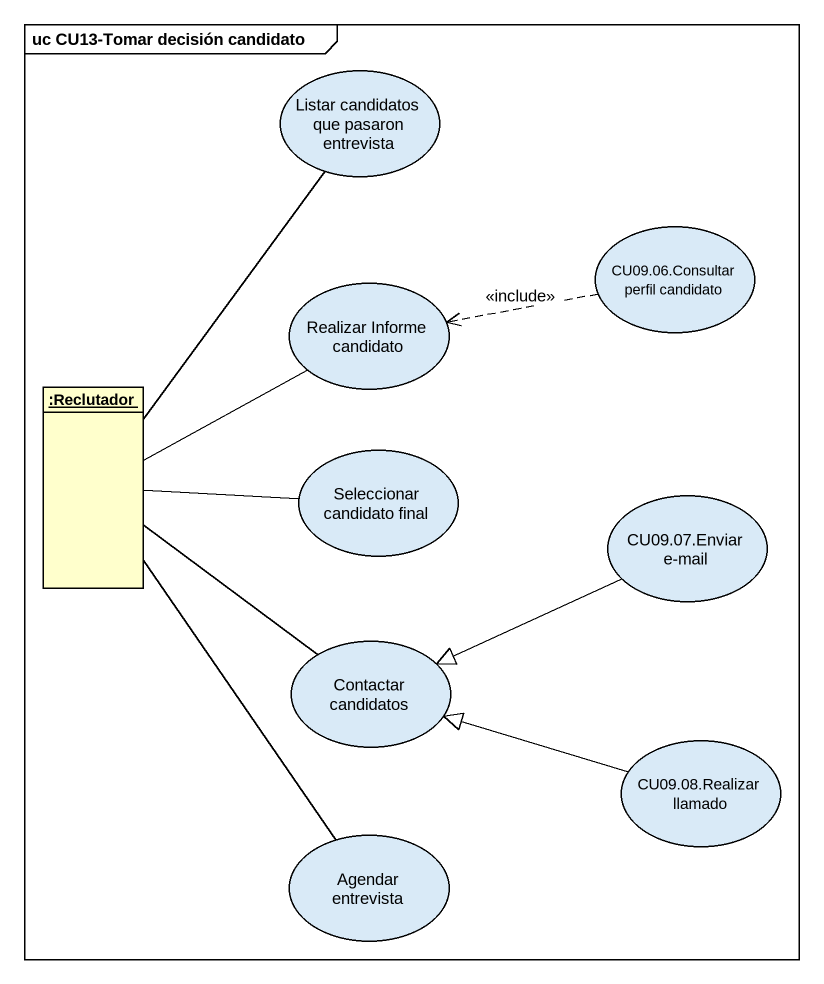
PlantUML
@startuml
mainframe uc CU13-Tomar decisión candidato
allowmixing
hide circle
hide empty members
usecase "Listar candidatos que pasaron entrevista" as Listar_candidatos_que
usecase "Realizar Informe candidato" as Realizar_Informe_candidato
usecase "CU09.06.Consultar perfil candidato" as CU09_06_Consultar_perfil
object ":Reclutador" as Reclutador
usecase "Seleccionar candidato final" as Seleccionar_candidato_final
usecase "CU09.07.Enviar e-mail" as CU09_07_Enviar_e_mail
usecase "Contactar candidatos" as Contactar_candidatos
usecase "CU09.08.Realizar llamado" as CU09_08_Realizar_llamado
usecase "Agendar entrevista" as Agendar_entrevista
CU09_06_Consultar_perfil .left.> Realizar_Informe_candidato : <<include>>
Reclutador -up- Listar_candidatos_que
Reclutador -right- Realizar_Informe_candidato
Reclutador -right- Seleccionar_candidato_final
Reclutador -- Contactar_candidatos
Reclutador -- Agendar_entrevista
CU09_07_Enviar_e_mail -left-|> Contactar_candidatos
CU09_08_Realizar_llamado -left-|> Contactar_candidatos
@enduml
